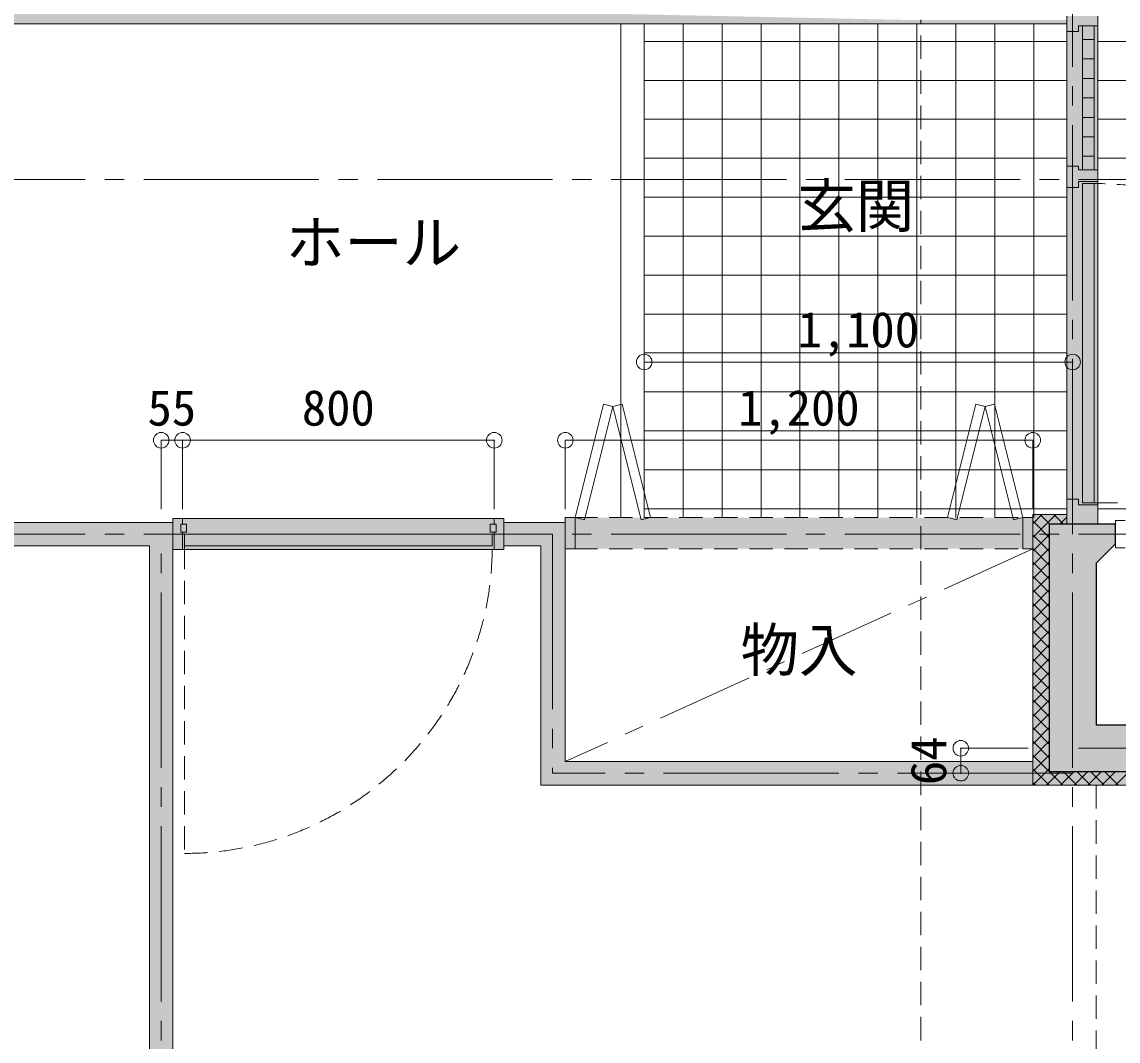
# Model space of a CAD drawing. Units: millimetres at full size, sheet at 1:50. Extents: x -9674 to 32603, y -6794 to 6791.
# Drawn here: x 3977 to 6792, y -483 to 2134 of the extents above; entities that cross this region are included whole.
import ezdxf
from ezdxf.enums import TextEntityAlignment as Align

# ---------------------------------------------------------------- set-up
doc = ezdxf.new("R2010")
doc.units = ezdxf.units.MM
doc.header["$LTSCALE"] = 50
doc.header["$PDMODE"] = 32
doc.header["$PDSIZE"] = 40
for name, pattern in [('CHAIN1', [8, 5, -1, 1, -1]), ('CHAIN2', [12, 9, -1, 1, -1]), ('DASHED1', [1.8, 1.2, -0.6])]:
    doc.linetypes.add(name, pattern=pattern)
for name, color, linetype, lineweight in [('1-0_芯', 7, 'CHAIN2', 9), ('1-1_躯体', 2, 'Continuous', 25), ('1-2_間仕切', 3, 'Continuous', 18), ('1-3_建具', 3, 'Continuous', 18), ('1-5_設備', 7, 'Continuous', 9), ('1-6_ﾊﾞﾙｺﾆｰ・階段', 4, 'Continuous', 9), ('1-7_その他', 7, 'DASHED1', 9), ('1-8_ハッチ', 4, 'Continuous', 9), ('1-A_文字', 7, 'Continuous', 9), ('1-B_寸法', 7, 'Continuous', 9), ('1-C_梁', 7, 'DASHED1', 9), ('1-F_補助線', 7, 'Continuous', 9)]:
    doc.layers.add(name, color=color, linetype=linetype, lineweight=lineweight)
for name, color, linetype in [('4-0', 1, 'Continuous'), ('4-1', 2, 'Continuous'), ('4-2', 4, 'Continuous'), ('4-F', 4, 'Continuous')]:
    doc.layers.add(name, color=color, linetype=linetype)
doc.styles.add('ＭＳ ゴシック', font='')
doc.styles.get('ＭＳ ゴシック').set_extended_font_data('MS Gothic')

msp = doc.modelspace()

# ---------------------------------------------------------------- linework, layer by layer
at = {"layer": '1-0_芯'}
for p, q in [((6675, 4868.53), (6675, -3981.47)), ((8340, 1728.53), (1845, 1728.53)), ((8340, 818.53), (1305, 818.53)), ((4335, -3981.47), (4335, 818.53)), ((5340, 818.53), (5340, 204.53)), ((8340, 268.53), (6675, 268.53)), ((6675, 204.53), (5340, 204.53))]:
    msp.add_line(p, q, dxfattribs=at)
at = {"layer": '1-1_躯体'}
for p, q in [((6785, 793.53), (6785, 843.53)), ((6785, 793.53), (6735, 743.53)), ((6735, 743.53), (6735, 328.53)), ((6735, 328.53), (8000, 328.53)), ((6615, 208.53), (8000, 208.53))]:
    msp.add_line(p, q, dxfattribs=at)
msp.add_lwpolyline([(6785, 843.53), (6615, 843.53), (6615, 208.53)], dxfattribs=at)
at = {"layer": '1-2_間仕切'}
for p, q in [((6660, 2128.53), (3946, 2128.53)), ((4365, 848.53), (3260, 848.53)), ((5372.5, 848.53), (5215, 848.53)), ((5372.5, 234.53), (5372.5, 848.53)), ((4305, 788.53), (3260, 788.53)), ((4305, -2244.47), (4305, 788.53)), ((4365, -2244.47), (4365, 788.53)), ((6572.5, 234.53), (5372.5, 234.53)), ((6572.5, 173.53), (5310, 173.53))]:
    msp.add_line(p, q, dxfattribs=at)
msp.add_lwpolyline([(5310, 173.53), (5310, 788.53), (5215, 788.53)], dxfattribs=at)
at = {"layer": '1-3_建具'}
for p, q in [((6660, 2148.53), (6660, 2108.53)), ((6660, 2144.53), (6660, 2123.53)), ((6740, 2123.53), (6740, 2148.53)), ((6690, 2108.53), (6660, 2108.53)), ((6660, 1763.53), (6660, 1708.53)), ((6690, 1708.53), (6690, 1723.53)), ((6700, 898.53), (6700, 1718.53)), ((6730, 1718.53), (6700, 1718.53)), ((6730, 898.53), (6730, 1718.53)), ((6690, 1708.53), (6660, 1708.53)), ((6690, 908.53), (6660, 908.53)), ((6660, 843.53), (6660, 908.53)), ((6730, 898.53), (6700, 898.53)), ((6740, 893.53), (6740, 843.53)), ((4365, 778.53), (4365, 858.53)), ((4365, 858.53), (4390, 858.53)), ((4390, 843.53), (4390, 858.53)), ((5190, 858.53), (5215, 858.53)), ((5190, 843.53), (5190, 858.53)), ((4400, 843.53), (4385, 843.53)), ((4385, 843.53), (4385, 823.53)), ((4385, 823.53), (4400, 823.53)), ((4390, 823.53), (4390, 778.53)), ((4395, 818.53), (4395, 788.53)), ((5185, 818.53), (4395, 818.53)), ((4400, 823.53), (4400, 843.53)), ((5180, 823.53), (5180, 843.53)), ((5195, 843.53), (5180, 843.53)), ((5195, 823.53), (5180, 823.53)), ((5185, 788.53), (5185, 818.53)), ((5190, 823.53), (5190, 778.53)), ((5195, 823.53), (5195, 843.53)), ((4395, 788.53), (5185, 788.53)), ((4365, 778.53), (4390, 778.53))]:
    msp.add_line(p, q, dxfattribs=at)
at = {"layer": '1-3_建具', "color": 7, "lineweight": 9}
for p, q in [((6700, 1753.53), (6700, 2123.53)), ((6730, 1753.53), (6730, 2123.53)), ((6740, 2123.53), (6740, 1753.53)), ((6660, 1763.53), (6660, 2108.53)), ((6700, 2088.53), (6730, 2088.53)), ((6700, 2038.53), (6730, 2038.53)), ((6700, 1988.53), (6730, 1988.53)), ((6700, 1938.53), (6730, 1938.53)), ((6700, 1888.53), (6730, 1888.53)), ((6700, 1838.53), (6730, 1838.53)), ((6700, 1788.53), (6730, 1788.53)), ((6740, 893.53), (6740, 1723.53)), ((6660, 1708.53), (6660, 908.53)), ((5470.26, 1152.07), (5397.5, 861.03)), ((5494.51, 1146.01), (5470.26, 1152.07)), ((5567.27, 854.96), (5494.51, 1146.01)), ((6377.72, 854.96), (6450.49, 1146.01)), ((6450.49, 1146.01), (6474.74, 1152.07)), ((6474.74, 1152.07), (6547.5, 861.03)), ((5190, 858.53), (4390, 858.53)), ((5372.5, 861.03), (5372.5, 781.03)), ((5397.5, 861.03), (5372.5, 861.03)), ((5397.5, 861.03), (5397.5, 781.03)), ((5421.75, 854.96), (5397.5, 861.03)), ((5567.27, 854.96), (5591.53, 861.03)), ((6377.72, 854.96), (6353.47, 861.03)), ((6523.25, 854.96), (6547.5, 861.03)), ((6547.5, 861.03), (6547.5, 781.03)), ((6572.5, 861.03), (6547.5, 861.03)), ((6572.5, 861.03), (6572.5, 781.03)), ((4390, 778.53), (5190, 778.53)), ((5397.5, 781.03), (5372.5, 781.03)), ((6572.5, 781.03), (6547.5, 781.03)), ((6810, 783.53), (6785, 783.53))]:
    msp.add_line(p, q, dxfattribs=at)
at = {"layer": '1-3_建具', "color": 7, "linetype": 'DASHED1', "lineweight": 9}
for p, q in [((6730, 898.53), (7550, 898.53)), ((5395, 861.03), (6547.5, 861.03)), ((4395, 788.53), (4395, -1.47)), ((5395, 781.03), (6547.5, 781.03))]:
    msp.add_line(p, q, dxfattribs=at)
at = {"layer": '1-3_建具'}
for points in [[(6690, 2108.53), (6690, 2123.53), (6740, 2123.53)], [(6660, 1763.53), (6690, 1763.53), (6690, 1753.53), (6740, 1753.53)], [(6690, 1723.53), (6740, 1723.53), (6740, 1753.53)], [(6690, 908.53), (6690, 893.53), (6740, 893.53)], [(5190, 778.53), (5215, 778.53), (5215, 858.53)]]:
    msp.add_lwpolyline(points, dxfattribs=at)
at = {"layer": '1-3_建具', "color": 7, "lineweight": 9}
for points in [[(5421.75, 854.96), (5494.51, 1146.01), (5518.77, 1152.07), (5591.53, 861.03)], [(6523.25, 854.96), (6450.49, 1146.01), (6426.23, 1152.07), (6353.47, 861.03)], [(6785, 783.53), (6785, 853.53), (6810, 853.53)]]:
    msp.add_lwpolyline(points, dxfattribs=at)
at = {"layer": '1-3_建具', "color": 7, "linetype": 'DASHED1', "lineweight": 9}
for centre, radius, start, end in [((6730, 898.53), 820, 0, 90), ((4395, 788.53), 790, 270, 360)]:
    msp.add_arc(centre, radius, start, end, dxfattribs=at)
at = {"layer": '1-5_設備'}
for p, q in [((5515, 861.03), (5515, 2128.53)), ((5575, 861.03), (5575, 2128.53))]:
    msp.add_line(p, q, dxfattribs=at)
at = {"layer": '1-6_ﾊﾞﾙｺﾆｰ・階段'}
for p, q in [((5675, 861.03), (5675, 2128.53)), ((5775, 861.03), (5775, 2128.53)), ((5875, 861.03), (5875, 2128.53)), ((5975, 861.03), (5975, 2128.53)), ((6075, 861.03), (6075, 2128.53)), ((6175, 861.03), (6175, 2128.53)), ((6275, 861.03), (6275, 2128.53)), ((6375, 861.03), (6375, 2128.53)), ((6475, 861.03), (6475, 2128.53)), ((6575, 861.03), (6575, 2128.53)), ((5575, 2083.53), (6660, 2083.53)), ((6740, 2083.53), (8000, 2083.53)), ((5575, 1983.53), (6660, 1983.53)), ((6740, 1983.53), (8000, 1983.53)), ((5575, 1883.53), (6660, 1883.53)), ((6740, 1883.53), (8000, 1883.53)), ((5575, 1783.53), (6660, 1783.53)), ((6740, 1783.53), (8000, 1783.53)), ((5575, 1683.53), (6660, 1683.53)), ((5575, 1583.53), (6660, 1583.53)), ((5575, 1483.53), (6660, 1483.53)), ((5575, 1383.53), (6660, 1383.53)), ((5575, 1283.53), (6660, 1283.53)), ((5575, 1183.53), (6660, 1183.53)), ((5575, 1083.53), (6660, 1083.53)), ((5575, 983.53), (6660, 983.53)), ((5575, 883.53), (6660, 883.53)), ((6740, 883.53), (8000, 883.53))]:
    msp.add_line(p, q, dxfattribs=at)
at = {"layer": '1-7_その他', "color": 4, "linetype": 'CHAIN1'}
msp.add_line((6572.5, 781.03), (5372.5, 234.53), dxfattribs=at)
at = {"layer": '1-8_ハッチ'}
for p, q in [((6572.5, 868.53), (6572.5, 173.53)), ((6660, 868.53), (6572.5, 868.53)), ((6572.5, 809.58), (6631.45, 868.53)), ((6572.5, 844.93), (6596.09, 868.53)), ((6572.5, 852.12), (6615, 809.62)), ((6591.45, 868.53), (6616.45, 843.53)), ((6626.81, 868.53), (6651.81, 843.53)), ((6641.8, 843.53), (6660, 861.72)), ((6572.5, 816.77), (6615, 774.27)), ((6572.5, 774.22), (6615, 816.72)), ((6572.5, 781.41), (6615, 738.91)), ((6572.5, 738.87), (6615, 781.37)), ((6572.5, 746.06), (6615, 703.56)), ((6572.5, 703.51), (6615, 746.01)), ((6572.5, 710.7), (6615, 668.2)), ((6572.5, 668.16), (6615, 710.66)), ((6572.5, 675.34), (6615, 632.84)), ((6572.5, 632.8), (6615, 675.3)), ((6572.5, 639.99), (6615, 597.49)), ((6572.5, 597.45), (6615, 639.95)), ((6572.5, 604.63), (6615, 562.13)), ((6572.5, 562.09), (6615, 604.59)), ((6572.5, 569.28), (6615, 526.78)), ((6572.5, 526.74), (6615, 569.24)), ((6572.5, 533.92), (6615, 491.42)), ((6572.5, 491.38), (6615, 533.88)), ((6572.5, 498.57), (6615, 456.07)), ((6572.5, 456.03), (6615, 498.53)), ((6572.5, 463.21), (6615, 420.71)), ((6572.5, 420.67), (6615, 463.17)), ((6572.5, 427.86), (6615, 385.36)), ((6572.5, 385.32), (6615, 427.82)), ((6572.5, 392.5), (6615, 350)), ((6572.5, 349.96), (6615, 392.46)), ((6572.5, 357.15), (6615, 314.65)), ((6572.5, 314.6), (6615, 357.1)), ((6572.5, 321.79), (6615, 279.29)), ((6572.5, 279.25), (6615, 321.75)), ((6572.5, 286.44), (6615, 243.94)), ((6572.5, 243.89), (6615, 286.39)), ((6572.5, 251.08), (6615, 208.58)), ((6572.5, 208.54), (6615, 251.04)), ((6572.5, 215.73), (6614.7, 173.53)), ((6572.84, 173.53), (6615, 215.68)), ((6608.2, 173.53), (6643.2, 208.53)), ((6615.05, 208.53), (6650.05, 173.53)), ((6643.55, 173.53), (6678.55, 208.53)), ((6650.41, 208.53), (6685.41, 173.53)), ((6678.91, 173.53), (6713.91, 208.53)), ((6685.77, 208.53), (6720.77, 173.53)), ((6714.26, 173.53), (6749.26, 208.53)), ((6721.12, 208.53), (6756.12, 173.53)), ((6749.62, 173.53), (6784.62, 208.53)), ((6756.48, 208.53), (6791.48, 173.53)), ((6784.97, 173.53), (6819.97, 208.53)), ((6572.5, 180.37), (6579.34, 173.53)), ((6572.5, 173.53), (7965, 173.53))]:
    msp.add_line(p, q, dxfattribs=at)
at = {"layer": '1-B_寸法'}
for p, q in [((6675, 1260.25), (5575, 1260.25)), ((4335, 882.54), (4335, 1059.41)), ((4390, 1059.41), (4335, 1059.41)), ((4390, 882.54), (4390, 1059.41)), ((4390, 1059.41), (5190, 1059.41)), ((5190, 882.54), (5190, 1059.41)), ((5372.5, 882.54), (5372.5, 1059.41)), ((6572.5, 882.54), (6572.5, 1059.41)), ((6387.9, 268.53), (6387.9, 204.53)), ((6561.19, 268.53), (6387.9, 268.53))]:
    msp.add_line(p, q, dxfattribs=at)
at = {"layer": '1-B_寸法', "color": 3}
for p in [(5575, 1260.25), (6675, 1260.25), (4335, 1059.41), (4390, 1059.41), (5190, 1059.41), (6387.9, 268.53), (6387.9, 204.53)]:
    msp.add_point(p, dxfattribs=at)
at = {"layer": '1-C_梁'}
for p, q in [((6285, -1471.47), (6285, 2138.53)), ((6735, 173.53), (6735, -1471.47))]:
    msp.add_line(p, q, dxfattribs=at)
at = {"layer": '1-F_補助線'}
msp.add_line((5372.5, 1059.41), (6572.5, 1059.41), dxfattribs=at)
at = {"layer": '1-F_補助線', "color": 3}
for p in [(5372.5, 1059.41), (6572.5, 1059.41)]:
    msp.add_point(p, dxfattribs=at)
at = {"layer": '4-0'}
for points in [[(6615, 843.53), (6615.05, 208.53), (6735, 328.53)], [(6615, 843.53), (6735, 328.53), (6735, 743.53)], [(6615, 843.53), (6735, 743.53), (6785, 793.53)], [(6615, 843.53), (6785, 793.53), (6785, 843.53)], [(6735, 328.53), (6615.05, 208.53), (8000, 328.53), (8000, 208.53)]]:
    msp.add_solid(points, dxfattribs=at)
at = {"layer": '4-1'}
msp.add_solid([(6660, 843.53), (6740, 843.53), (6660, 2148.53), (6740, 2148.53)], dxfattribs=at)
at = {"layer": '4-2'}
for points in [[(6660, 2128.53), (6250, 2138.53), (3886, 2188.53)], [(3886, 2188.53), (3946, 2128.53), (6660, 2128.53)], [(6660, 2128.53), (6660, 2138.53), (6250, 2138.53)], [(3260, 848.53), (3260, 788.53), (4305, 788.53)], [(4365, 848.53), (3260, 848.53), (4305, 788.53)], [(4305, -2244.47), (4365, -2244.47), (4365, 848.53)], [(4365, 848.53), (4305, 788.53), (4305, -2244.47)], [(4365, 858.53), (4365, 778.53), (5215, 858.53), (5215, 778.53)], [(5215, 848.53), (5215, 788.53), (5372.5, 848.53), (5310, 788.53)], [(5372.5, 848.53), (5310, 788.53), (5310, 173.53)], [(5310, 173.53), (5372.5, 234.53), (5372.5, 848.53)], [(5372.5, 861.03), (5372.5, 781.03), (6572.5, 861.03), (6572.5, 781.41)], [(5310, 173.53), (6572.5, 173.53), (6572.5, 234.53)], [(5310, 173.53), (6572.5, 234.53), (5372.5, 234.53)]]:
    msp.add_solid(points, dxfattribs=at)
at = {"layer": '4-F'}
for points in [[(6660, 843.53), (6660, 868.53), (6572.5, 868.53)], [(6572.5, 868.53), (6572.5, 173.53), (6615, 843.53)], [(6572.5, 868.53), (6615, 843.53), (6660, 843.53)], [(6572.5, 173.53), (6615, 208.58), (6615, 843.53)], [(8000, 208.53), (7965, 173.53), (6615, 208.58), (6572.5, 173.53)]]:
    msp.add_solid(points, dxfattribs=at)

# ---------------------------------------------------------------- texts
at = {"layer": '1-A_文字', "style": 'ＭＳ ゴシック'}
for s, p in [('玄関', (5968.31, 1573.25)), ('ホール', (4654.94, 1479.25)), ('物入', (5822.5, 432.78))]:
    msp.add_text(s, height=110, dxfattribs=at).set_placement(p, align=Align.BOTTOM_LEFT)
at = {"layer": '1-B_寸法', "style": 'ＭＳ ゴシック'}
for s, p in [('1,100', (5968.75, 1270.25)), ('55', (4300, 1069.41)), ('800', (4696.25, 1069.41))]:
    msp.add_text(s, height=91.64, dxfattribs=at).set_placement(p, align=Align.BOTTOM_LEFT)
msp.add_text('64', height=91.64, rotation=90, dxfattribs=at).set_placement((6377.9, 174.03), align=Align.BOTTOM_LEFT)
at = {"layer": '1-F_補助線', "style": 'ＭＳ ゴシック'}
msp.add_text('1,200', height=91.64, dxfattribs=at).set_placement((5816.25, 1069.41), align=Align.BOTTOM_LEFT)

doc.saveas('drawing.dxf')
